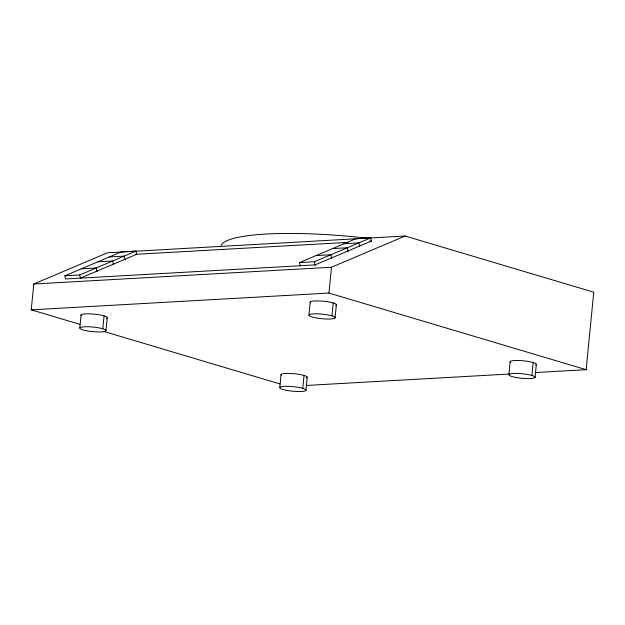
<?xml version="1.0" encoding="UTF-8"?>
<svg xmlns="http://www.w3.org/2000/svg" width="625" height="625" viewBox="0 0 625 625"><rect width="100%" height="100%" fill="white"/><g stroke="black" fill="none" stroke-linecap="round" stroke-linejoin="round"><path stroke-width="0.94" d="M79.883 324.328L31.25 309.836L33.781 284.008L107.43 252.797L405.141 236.016L593.75 292.211L586.156 369.688L535.562 372.539M79.82 327.93L81.086 315.016M102.82 328.781L104.086 315.867M105.977 330.75A13.172 2.289 5.6 0 0 87.188 326.734A13.172 2.289 5.6 0 0 85.531 330.547A13.172 2.289 5.6 0 0 105.977 330.75L107.242 317.844M279.781 387.508L281.047 374.594M308.938 315.023L310.203 302.109M302.781 388.359L304.047 375.445M305.938 390.328A13.172 2.289 5.6 0 0 287.148 386.305A13.172 2.289 5.6 0 0 285.492 390.117A13.172 2.289 5.6 0 0 305.938 390.328L307.203 377.414M586.156 369.688L328.953 293.062L331.492 267.234L405.141 236.016M331.938 315.875L333.203 302.961M335.094 317.844A13.172 2.289 5.6 0 0 316.305 313.82A13.172 2.289 5.6 0 0 314.648 317.633A13.172 2.289 5.6 0 0 335.094 317.844L336.359 304.93M508.891 374.594L510.156 361.688M531.898 375.445L533.164 362.539M535.055 377.422A13.172 2.289 5.6 0 0 516.258 373.398A13.172 2.289 5.6 0 0 514.609 377.211A13.172 2.289 5.6 0 0 535.055 377.422L536.32 364.508M65.461 278.648L64.852 275.789L121.125 251.938L136.008 251.102L136.688 254.273L80.414 278.125L79.742 274.953L136.008 251.102M300.227 265.734L299.547 262.562L355.82 238.711L370.703 237.875L371.516 241.68M299.547 262.562L314.438 261.727L370.703 237.875M135.445 254.344L347.977 242.367M369.43 241.156L371.375 241.047L315.109 264.898L65.531 278.961M109.289 256.953L124.172 256.117L124.984 259.922M343.984 243.727L358.867 242.891L359.68 246.695M97.789 261.828L112.68 260.992L113.484 264.797M332.484 248.602L347.375 247.766L348.18 251.57M81.32 268.805L96.211 267.969L97.016 271.773M316.016 255.586L330.906 254.742L331.711 258.555M64.852 275.789L79.742 274.953M33.781 284.008L331.492 267.234M31.25 309.836L328.953 293.062M305.961 385.477L509.297 374.023M104.203 331.57L280.031 383.961M314.438 261.727L315.242 265.531M310.398 302.727A13.172 2.289 5.6 0 1 324.234 301.32A13.172 2.289 5.6 0 1 335.664 305.453M510.359 362.305A13.172 2.289 5.6 0 1 524.195 360.891A13.172 2.289 5.6 0 1 535.625 365.031M81.281 315.641A13.172 2.289 5.6 0 1 95.117 314.227A13.172 2.289 5.6 0 1 106.555 318.359M281.242 375.211A13.172 2.289 5.6 0 1 295.078 373.805A13.172 2.289 5.6 0 1 306.508 377.938M221.062 245.484A131.75 22.875 5.6 0 1 368.203 238.336"/></g></svg>
